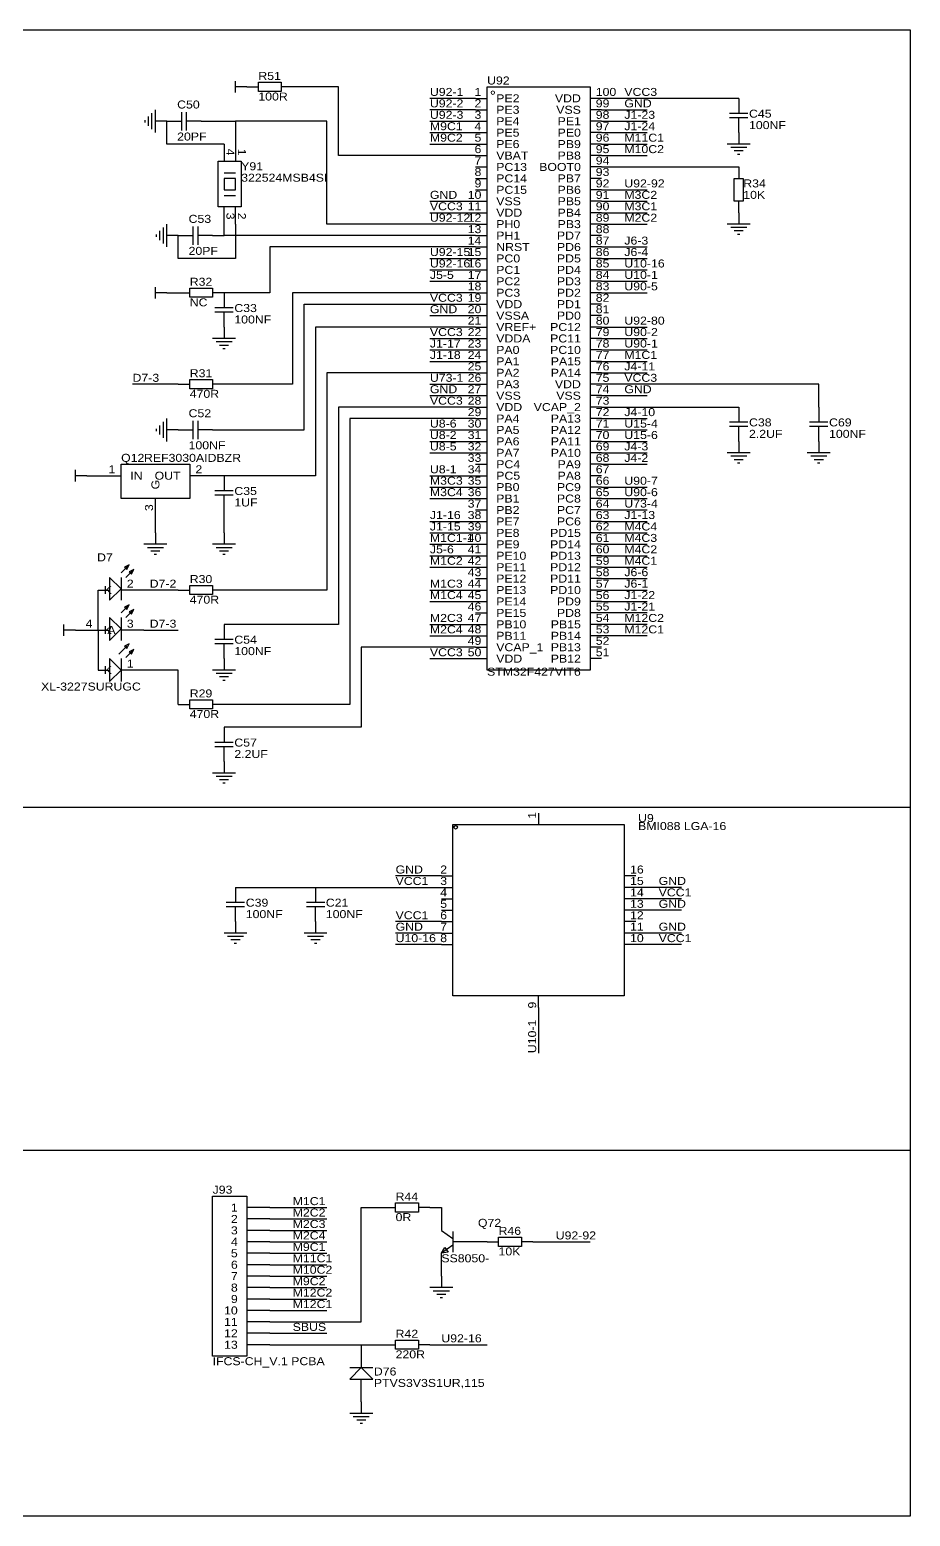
# Model space of a CAD drawing. Header units: millimetres. Extents: x 15 to 521, y 13 to 343.
# Drawn here: x 325.2 to 520.7, y 12.7 to 342.9 of the extents above; entities that cross this region are included whole.
import ezdxf
from ezdxf.enums import TextEntityAlignment as Align

# ---------------------------------------------------------------- set-up
doc = ezdxf.new("R2010")
doc.units = ezdxf.units.MM
doc.header["$MEASUREMENT"] = 0
doc.styles.get("Standard").update_dxf_attribs({"font": 'arial.ttf'})

msp = doc.modelspace()

# ---------------------------------------------------------------- linework, layer by layer
at = {"color": 1, "true_color": 0x000000}
msp.add_lwpolyline([(15.24, 342.9), (520.7, 342.9), (520.7, 12.7), (15.24, 12.7)], close=True, dxfattribs=at)
at = {"color": 1, "true_color": 0xa00000}
for points in [[(370.84, 328.93), (370.84, 331.47)], [(373.38, 330.2), (370.84, 330.2)], [(351.536, 321.564), (351.536, 323.596)], [(352.298, 320.802), (352.298, 324.358)], [(353.06, 320.04), (353.06, 325.12)], [(358.902, 320.548), (358.902, 324.612)], [(359.918, 324.612), (359.918, 320.548)], [(480.568, 324.358), (484.632, 324.358)], [(482.6, 325.12), (482.6, 324.358)], [(350.774, 322.326), (350.774, 322.834)], [(355.6, 322.58), (353.06, 322.58)], [(358.14, 322.58), (358.902, 322.58)], [(360.68, 322.58), (359.918, 322.58)], [(484.632, 323.342), (480.568, 323.342)], [(482.6, 322.58), (482.6, 323.342)], [(485.14, 317.5), (480.06, 317.5)], [(482.6, 320.04), (482.6, 317.5)], [(484.378, 316.738), (480.822, 316.738)], [(483.616, 315.976), (481.584, 315.976)], [(482.854, 315.214), (482.346, 315.214)], [(368.3, 311.15), (370.84, 311.15)], [(368.3, 306.07), (370.84, 306.07)], [(482.6, 302.26), (482.6, 299.72)], [(353.314, 296.926), (353.314, 297.434)], [(354.076, 296.164), (354.076, 298.196)], [(354.838, 295.402), (354.838, 298.958)], [(355.6, 294.64), (355.6, 299.72)], [(358.14, 297.18), (355.6, 297.18)], [(360.68, 297.18), (361.442, 297.18)], [(361.442, 295.148), (361.442, 299.212)], [(362.458, 299.212), (362.458, 295.148)], [(363.22, 297.18), (362.458, 297.18)], [(485.14, 299.72), (480.06, 299.72)], [(484.378, 298.958), (480.822, 298.958)], [(483.616, 298.196), (481.584, 298.196)], [(482.854, 297.434), (482.346, 297.434)], [(353.06, 283.21), (353.06, 285.75)], [(355.6, 284.48), (353.06, 284.48)], [(366.268, 281.178), (370.332, 281.178)], [(368.3, 281.94), (368.3, 281.178)], [(370.332, 280.162), (366.268, 280.162)], [(368.3, 279.4), (368.3, 280.162)], [(370.84, 274.32), (365.76, 274.32)], [(368.3, 276.86), (368.3, 274.32)], [(370.078, 273.558), (366.522, 273.558)], [(369.316, 272.796), (367.284, 272.796)], [(368.554, 272.034), (368.046, 272.034)], [(353.314, 253.746), (353.314, 254.254)], [(354.076, 252.984), (354.076, 255.016)], [(354.838, 252.222), (354.838, 255.778)], [(355.6, 251.46), (355.6, 256.54)], [(361.442, 251.968), (361.442, 256.032)], [(362.458, 256.032), (362.458, 251.968)], [(480.568, 255.778), (484.632, 255.778)], [(484.632, 254.762), (480.568, 254.762)], [(482.6, 256.54), (482.6, 255.778)], [(482.6, 254), (482.6, 254.762)], [(498.348, 255.778), (502.412, 255.778)], [(502.412, 254.762), (498.348, 254.762)], [(500.38, 256.54), (500.38, 255.778)], [(500.38, 254), (500.38, 254.762)], [(358.14, 254), (355.6, 254)], [(360.68, 254), (361.442, 254)], [(363.22, 254), (362.458, 254)], [(482.6, 251.46), (482.6, 248.92)], [(500.38, 251.46), (500.38, 248.92)], [(485.14, 248.92), (480.06, 248.92)], [(484.378, 248.158), (480.822, 248.158)], [(502.92, 248.92), (497.84, 248.92)], [(502.158, 248.158), (498.602, 248.158)], [(335.28, 242.57), (335.28, 245.11)], [(483.616, 247.396), (481.584, 247.396)], [(482.854, 246.634), (482.346, 246.634)], [(501.396, 247.396), (499.364, 247.396)], [(500.634, 246.634), (500.126, 246.634)], [(337.82, 243.84), (335.28, 243.84)], [(368.3, 241.3), (368.3, 240.538)], [(366.268, 240.538), (370.332, 240.538)], [(370.332, 239.522), (366.268, 239.522)], [(368.3, 238.76), (368.3, 239.522)], [(353.06, 231.14), (353.06, 228.6)], [(368.3, 231.14), (368.3, 228.6)], [(355.6, 228.6), (350.52, 228.6)], [(354.838, 227.838), (351.282, 227.838)], [(370.84, 228.6), (365.76, 228.6)], [(370.078, 227.838), (366.522, 227.838)], [(354.076, 227.076), (352.044, 227.076)], [(353.314, 226.314), (352.806, 226.314)], [(369.316, 227.076), (367.284, 227.076)], [(368.554, 226.314), (368.046, 226.314)], [(345.44, 222.25), (347.218, 224.028)], [(345.44, 221.234), (345.44, 216.154)], [(346.456, 221.234), (348.234, 223.012)], [(340.36, 209.55), (340.36, 218.44)], [(340.36, 218.44), (342.9, 218.44)], [(345.44, 213.36), (347.218, 215.138)], [(345.44, 212.344), (345.44, 207.264)], [(346.456, 212.344), (348.234, 214.122)], [(332.74, 208.28), (332.74, 210.82)], [(335.28, 209.55), (332.74, 209.55)], [(340.36, 209.55), (342.9, 209.55)], [(340.36, 209.55), (340.36, 200.66), (342.9, 200.66)], [(368.3, 208.28), (368.3, 207.518)], [(344.932, 204.216), (346.71, 205.994)], [(346.456, 203.454), (348.234, 205.232)], [(366.268, 207.518), (370.332, 207.518)], [(370.332, 206.502), (366.268, 206.502)], [(368.3, 205.74), (368.3, 206.502)], [(345.44, 203.2), (345.44, 198.12)], [(368.3, 203.2), (368.3, 200.66)], [(370.84, 200.66), (365.76, 200.66)], [(370.078, 199.898), (366.522, 199.898)], [(369.316, 199.136), (367.284, 199.136)], [(368.554, 198.374), (368.046, 198.374)], [(368.3, 185.42), (368.3, 184.658)], [(366.268, 184.658), (370.332, 184.658)], [(370.332, 183.642), (366.268, 183.642)], [(368.3, 182.88), (368.3, 183.642)], [(368.3, 180.34), (368.3, 177.8)], [(370.84, 177.8), (365.76, 177.8)], [(370.078, 177.038), (366.522, 177.038)], [(369.316, 176.276), (367.284, 176.276)], [(368.554, 175.514), (368.046, 175.514)], [(368.808, 149.098), (372.872, 149.098)], [(370.84, 149.86), (370.84, 149.098)], [(386.588, 149.098), (390.652, 149.098)], [(388.62, 149.86), (388.62, 149.098)], [(372.872, 148.082), (368.808, 148.082)], [(370.84, 147.32), (370.84, 148.082)], [(390.652, 148.082), (386.588, 148.082)], [(388.62, 147.32), (388.62, 148.082)], [(373.38, 142.24), (368.3, 142.24)], [(370.84, 144.78), (370.84, 142.24)], [(391.16, 142.24), (386.08, 142.24)], [(388.62, 144.78), (388.62, 142.24)], [(372.618, 141.478), (369.062, 141.478)], [(371.856, 140.716), (369.824, 140.716)], [(371.094, 139.954), (370.586, 139.954)], [(390.398, 141.478), (386.842, 141.478)], [(389.636, 140.716), (387.604, 140.716)], [(388.874, 139.954), (388.366, 139.954)], [(416.56, 76.2), (419.1, 74.422)], [(419.1, 75.946), (419.1, 71.374)], [(419.1, 72.898), (416.56, 71.12)], [(416.56, 66.04), (416.56, 63.5)], [(419.1, 63.5), (414.02, 63.5)], [(418.338, 62.738), (414.782, 62.738)], [(417.576, 61.976), (415.544, 61.976)], [(416.814, 61.214), (416.306, 61.214)], [(396.24, 45.72), (401.32, 45.72)], [(398.78, 38.1), (398.78, 35.56)], [(401.32, 35.56), (396.24, 35.56)], [(400.558, 34.798), (397.002, 34.798)], [(399.796, 34.036), (397.764, 34.036)], [(399.034, 33.274), (398.526, 33.274)]]:
    msp.add_lwpolyline(points, dxfattribs=at)
at = {"color": 1, "true_color": 0x880000}
for points in [[(373.38, 330.2), (375.92, 330.2)], [(383.54, 330.2), (381, 330.2)], [(424.18, 327.66), (426.72, 327.66)], [(452.12, 327.66), (449.58, 327.66)], [(482.6, 327.66), (482.6, 325.12)], [(424.18, 325.12), (426.72, 325.12)], [(452.12, 325.12), (449.58, 325.12)], [(355.6, 322.58), (358.14, 322.58)], [(363.22, 322.58), (360.68, 322.58)], [(424.18, 322.58), (426.72, 322.58)], [(452.12, 322.58), (449.58, 322.58)], [(482.6, 320.04), (482.6, 322.58)], [(368.3, 317.5), (368.3, 313.69)], [(370.84, 317.5), (370.84, 313.69)], [(424.18, 320.04), (426.72, 320.04)], [(424.18, 317.5), (426.72, 317.5)], [(452.12, 320.04), (449.58, 320.04)], [(452.12, 317.5), (449.58, 317.5)], [(424.18, 314.96), (426.72, 314.96)], [(452.12, 314.96), (449.58, 314.96)], [(424.18, 312.42), (426.72, 312.42)], [(452.12, 312.42), (449.58, 312.42)], [(482.6, 312.42), (482.6, 309.88)], [(424.18, 309.88), (426.72, 309.88)], [(424.18, 307.34), (426.72, 307.34)], [(452.12, 309.88), (449.58, 309.88)], [(452.12, 307.34), (449.58, 307.34)], [(424.18, 304.8), (426.72, 304.8)], [(452.12, 304.8), (449.58, 304.8)], [(482.6, 302.26), (482.6, 304.8)], [(368.3, 299.72), (368.3, 303.53)], [(370.84, 299.72), (370.84, 303.53)], [(424.18, 302.26), (426.72, 302.26)], [(452.12, 302.26), (449.58, 302.26)], [(358.14, 297.18), (360.68, 297.18)], [(365.76, 297.18), (363.22, 297.18)], [(424.18, 299.72), (426.72, 299.72)], [(424.18, 297.18), (426.72, 297.18)], [(452.12, 299.72), (449.58, 299.72)], [(452.12, 297.18), (449.58, 297.18)], [(424.18, 294.64), (426.72, 294.64)], [(452.12, 294.64), (449.58, 294.64)], [(424.18, 292.1), (426.72, 292.1)], [(452.12, 292.1), (449.58, 292.1)], [(424.18, 289.56), (426.72, 289.56)], [(452.12, 289.56), (449.58, 289.56)], [(358.14, 284.48), (360.68, 284.48)], [(368.3, 284.48), (365.76, 284.48)], [(368.3, 284.48), (368.3, 281.94)], [(424.18, 287.02), (426.72, 287.02)], [(424.18, 284.48), (426.72, 284.48)], [(452.12, 287.02), (449.58, 287.02)], [(452.12, 284.48), (449.58, 284.48)], [(424.18, 281.94), (426.72, 281.94)], [(452.12, 281.94), (449.58, 281.94)], [(368.3, 276.86), (368.3, 279.4)], [(424.18, 279.4), (426.72, 279.4)], [(452.12, 279.4), (449.58, 279.4)], [(424.18, 276.86), (426.72, 276.86)], [(424.18, 274.32), (426.72, 274.32)], [(452.12, 276.86), (449.58, 276.86)], [(452.12, 274.32), (449.58, 274.32)], [(424.18, 271.78), (426.72, 271.78)], [(452.12, 271.78), (449.58, 271.78)], [(424.18, 269.24), (426.72, 269.24)], [(452.12, 269.24), (449.58, 269.24)], [(358.14, 264.16), (360.68, 264.16)], [(368.3, 264.16), (365.76, 264.16)], [(424.18, 266.7), (426.72, 266.7)], [(424.18, 264.16), (426.72, 264.16)], [(452.12, 266.7), (449.58, 266.7)], [(452.12, 264.16), (449.58, 264.16)], [(424.18, 261.62), (426.72, 261.62)], [(452.12, 261.62), (449.58, 261.62)], [(424.18, 259.08), (426.72, 259.08)], [(452.12, 259.08), (449.58, 259.08)], [(482.6, 259.08), (482.6, 256.54)], [(500.38, 259.08), (500.38, 256.54)], [(424.18, 256.54), (426.72, 256.54)], [(452.12, 256.54), (449.58, 256.54)], [(358.14, 254), (360.68, 254)], [(365.76, 254), (363.22, 254)], [(424.18, 254), (426.72, 254)], [(424.18, 251.46), (426.72, 251.46)], [(452.12, 254), (449.58, 254)], [(452.12, 251.46), (449.58, 251.46)], [(482.6, 251.46), (482.6, 254)], [(500.38, 251.46), (500.38, 254)], [(424.18, 248.92), (426.72, 248.92)], [(452.12, 248.92), (449.58, 248.92)], [(424.18, 246.38), (426.72, 246.38)], [(452.12, 246.38), (449.58, 246.38)], [(337.82, 243.84), (345.44, 243.84)], [(368.3, 243.84), (360.68, 243.84)], [(368.3, 243.84), (368.3, 241.3)], [(424.18, 243.84), (426.72, 243.84)], [(424.18, 241.3), (426.72, 241.3)], [(452.12, 243.84), (449.58, 243.84)], [(452.12, 241.3), (449.58, 241.3)], [(353.06, 231.14), (353.06, 238.76)], [(368.3, 236.22), (368.3, 238.76)], [(424.18, 238.76), (426.72, 238.76)], [(452.12, 238.76), (449.58, 238.76)], [(424.18, 236.22), (426.72, 236.22)], [(452.12, 236.22), (449.58, 236.22)], [(424.18, 233.68), (426.72, 233.68)], [(424.18, 231.14), (426.72, 231.14)], [(452.12, 233.68), (449.58, 233.68)], [(452.12, 231.14), (449.58, 231.14)], [(424.18, 228.6), (426.72, 228.6)], [(452.12, 228.6), (449.58, 228.6)], [(424.18, 226.06), (426.72, 226.06)], [(452.12, 226.06), (449.58, 226.06)], [(424.18, 223.52), (426.72, 223.52)], [(452.12, 223.52), (449.58, 223.52)], [(350.52, 218.44), (345.44, 218.44)], [(358.14, 218.44), (360.68, 218.44)], [(368.3, 218.44), (365.76, 218.44)], [(424.18, 220.98), (426.72, 220.98)], [(424.18, 218.44), (426.72, 218.44)], [(452.12, 220.98), (449.58, 220.98)], [(452.12, 218.44), (449.58, 218.44)], [(424.18, 215.9), (426.72, 215.9)], [(452.12, 215.9), (449.58, 215.9)], [(424.18, 213.36), (426.72, 213.36)], [(452.12, 213.36), (449.58, 213.36)], [(335.28, 209.55), (340.36, 209.55)], [(350.52, 209.55), (345.44, 209.55)], [(368.3, 210.82), (368.3, 208.28)], [(424.18, 210.82), (426.72, 210.82)], [(424.18, 208.28), (426.72, 208.28)], [(452.12, 210.82), (449.58, 210.82)], [(452.12, 208.28), (449.58, 208.28)], [(368.3, 203.2), (368.3, 205.74)], [(424.18, 205.74), (426.72, 205.74)], [(452.12, 205.74), (449.58, 205.74)], [(424.18, 203.2), (426.72, 203.2)], [(452.12, 203.2), (449.58, 203.2)], [(350.52, 200.66), (345.44, 200.66)], [(358.14, 193.04), (360.68, 193.04)], [(368.3, 193.04), (365.76, 193.04)], [(368.3, 187.96), (368.3, 185.42)], [(368.3, 180.34), (368.3, 182.88)], [(438.15, 168.91), (438.15, 166.37)], [(370.84, 152.4), (370.84, 149.86)], [(388.62, 152.4), (388.62, 149.86)], [(416.56, 154.94), (419.1, 154.94)], [(416.56, 152.4), (419.1, 152.4)], [(459.74, 154.94), (457.2, 154.94)], [(459.74, 152.4), (457.2, 152.4)], [(416.56, 149.86), (419.1, 149.86)], [(459.74, 149.86), (457.2, 149.86)], [(370.84, 144.78), (370.84, 147.32)], [(388.62, 144.78), (388.62, 147.32)], [(416.56, 147.32), (419.1, 147.32)], [(459.74, 147.32), (457.2, 147.32)], [(416.56, 144.78), (419.1, 144.78)], [(416.56, 142.24), (419.1, 142.24)], [(459.74, 144.78), (457.2, 144.78)], [(459.74, 142.24), (457.2, 142.24)], [(416.56, 139.7), (419.1, 139.7)], [(459.74, 139.7), (457.2, 139.7)], [(438.15, 125.73), (438.15, 128.27)], [(378.46, 81.28), (373.38, 81.28)], [(403.86, 81.28), (406.4, 81.28)], [(414.02, 81.28), (411.48, 81.28)], [(416.56, 81.28), (416.56, 76.2)], [(378.46, 78.74), (373.38, 78.74)], [(378.46, 76.2), (373.38, 76.2)], [(378.46, 73.66), (373.38, 73.66)], [(424.18, 73.66), (419.1, 73.66)], [(426.72, 73.66), (429.26, 73.66)], [(436.88, 73.66), (434.34, 73.66)], [(378.46, 71.12), (373.38, 71.12)], [(416.56, 66.04), (416.56, 71.12)], [(378.46, 68.58), (373.38, 68.58)], [(378.46, 66.04), (373.38, 66.04)], [(378.46, 63.5), (373.38, 63.5)], [(378.46, 60.96), (373.38, 60.96)], [(378.46, 58.42), (373.38, 58.42)], [(378.46, 55.88), (373.38, 55.88)], [(378.46, 53.34), (373.38, 53.34)], [(378.46, 50.8), (373.38, 50.8)], [(398.78, 50.8), (398.78, 45.72)], [(403.86, 50.8), (406.4, 50.8)], [(414.02, 50.8), (411.48, 50.8)], [(398.78, 38.1), (398.78, 43.18)]]:
    msp.add_lwpolyline(points, dxfattribs=at)
at = {"color": 1, "true_color": 0xa00000}
for points in [[(381, 329.184), (375.92, 329.184), (375.92, 331.216), (381, 331.216)], [(426.72, 330.2), (449.58, 330.2), (449.58, 200.66), (426.72, 200.66)], [(372.11, 313.69), (372.11, 303.53), (367.03, 303.53), (367.03, 313.69)], [(368.3, 309.88), (368.3, 307.34), (370.84, 307.34), (370.84, 309.88)], [(483.616, 309.88), (483.616, 304.8), (481.584, 304.8), (481.584, 309.88)], [(365.76, 283.464), (360.68, 283.464), (360.68, 285.496), (365.76, 285.496)], [(360.68, 265.176), (365.76, 265.176), (365.76, 263.144), (360.68, 263.144)], [(345.44, 246.38), (360.68, 246.38), (360.68, 238.76), (345.44, 238.76)], [(342.9, 216.154), (345.44, 218.694), (342.9, 221.234)], [(347.218, 224.028), (346.202, 223.52), (346.71, 223.012)], [(348.234, 223.012), (347.218, 222.504), (347.726, 221.996)], [(360.68, 219.456), (365.76, 219.456), (365.76, 217.424), (360.68, 217.424)], [(347.218, 215.138), (346.202, 214.63), (346.71, 214.122)], [(342.9, 207.264), (345.44, 209.804), (342.9, 212.344)], [(348.234, 214.122), (347.218, 213.614), (347.726, 213.106)], [(347.218, 206.502), (346.202, 205.994), (346.71, 205.486)], [(348.234, 205.232), (347.218, 204.724), (347.726, 204.216)], [(342.9, 198.12), (345.44, 200.66), (342.9, 203.2)], [(360.68, 194.056), (365.76, 194.056), (365.76, 192.024), (360.68, 192.024)], [(419.1, 166.37), (457.2, 166.37), (457.2, 128.27), (419.1, 128.27)], [(373.38, 48.26), (365.76, 48.26), (365.76, 83.82), (373.38, 83.82)], [(406.4, 82.296), (411.48, 82.296), (411.48, 80.264), (406.4, 80.264)], [(429.26, 74.676), (434.34, 74.676), (434.34, 72.644), (429.26, 72.644)], [(416.56, 71.12), (417.322, 72.39), (418.084, 71.374)], [(406.4, 51.816), (411.48, 51.816), (411.48, 49.784), (406.4, 49.784)], [(401.32, 43.18), (398.78, 45.72), (396.24, 43.18)]]:
    msp.add_lwpolyline(points, close=True, dxfattribs=at)
at = {"color": 1, "true_color": 0x008800}
for points in [[(424.18, 314.96), (393.7, 314.96), (393.7, 330.2), (383.54, 330.2)], [(424.18, 327.66), (414.02, 327.66)], [(457.2, 327.66), (452.12, 327.66)], [(482.6, 327.66), (457.2, 327.66)], [(424.18, 325.12), (414.02, 325.12)], [(452.12, 325.12), (457.2, 325.12)], [(457.2, 325.12), (462.28, 325.12)], [(368.3, 317.5), (355.6, 317.5), (355.6, 322.58)], [(363.22, 322.58), (370.84, 322.58)], [(370.84, 322.58), (370.84, 317.5)], [(414.02, 299.72), (391.16, 299.72), (391.16, 322.58), (370.84, 322.58)], [(414.02, 322.58), (424.18, 322.58)], [(452.12, 322.58), (457.2, 322.58)], [(457.2, 322.58), (462.28, 322.58)], [(414.02, 320.04), (424.18, 320.04)], [(414.02, 317.5), (424.18, 317.5)], [(452.12, 320.04), (457.2, 320.04)], [(452.12, 317.5), (457.2, 317.5)], [(457.2, 320.04), (462.28, 320.04)], [(457.2, 317.5), (462.28, 317.5)], [(452.12, 314.96), (457.2, 314.96)], [(457.2, 314.96), (462.28, 314.96)], [(452.12, 312.42), (482.6, 312.42)], [(452.12, 307.34), (457.2, 307.34)], [(457.2, 307.34), (462.28, 307.34)], [(414.02, 304.8), (424.18, 304.8)], [(452.12, 304.8), (457.2, 304.8)], [(457.2, 304.8), (462.28, 304.8)], [(414.02, 302.26), (424.18, 302.26)], [(452.12, 302.26), (457.2, 302.26)], [(457.2, 302.26), (462.28, 302.26)], [(370.84, 299.72), (370.84, 292.1), (358.14, 292.1), (358.14, 297.18)], [(365.76, 297.18), (368.3, 297.18)], [(368.3, 297.18), (368.3, 299.72)], [(424.18, 297.18), (368.3, 297.18)], [(424.18, 299.72), (414.02, 299.72)], [(452.12, 299.72), (457.2, 299.72)], [(457.2, 299.72), (462.28, 299.72)], [(424.18, 294.64), (378.46, 294.64), (378.46, 284.48), (368.3, 284.48)], [(452.12, 294.64), (457.2, 294.64)], [(457.2, 294.64), (462.28, 294.64)], [(414.02, 292.1), (424.18, 292.1)], [(452.12, 292.1), (457.2, 292.1)], [(457.2, 292.1), (462.28, 292.1)], [(414.02, 289.56), (424.18, 289.56)], [(452.12, 289.56), (457.2, 289.56)], [(457.2, 289.56), (462.28, 289.56)], [(355.6, 284.48), (358.14, 284.48)], [(424.18, 284.48), (383.54, 284.48), (383.54, 264.16), (368.3, 264.16)], [(414.02, 287.02), (424.18, 287.02)], [(452.12, 287.02), (457.2, 287.02)], [(452.12, 284.48), (457.2, 284.48)], [(457.2, 287.02), (462.28, 287.02)], [(457.2, 284.48), (462.28, 284.48)], [(365.76, 254), (386.08, 254), (386.08, 281.94), (414.02, 281.94)], [(414.02, 281.94), (424.18, 281.94)], [(414.02, 279.4), (424.18, 279.4)], [(424.18, 276.86), (388.62, 276.86), (388.62, 243.84), (368.3, 243.84)], [(414.02, 274.32), (424.18, 274.32)], [(452.12, 276.86), (457.2, 276.86)], [(452.12, 274.32), (457.2, 274.32)], [(457.2, 276.86), (462.28, 276.86)], [(457.2, 274.32), (462.28, 274.32)], [(414.02, 271.78), (424.18, 271.78)], [(452.12, 271.78), (457.2, 271.78)], [(457.2, 271.78), (462.28, 271.78)], [(414.02, 269.24), (424.18, 269.24)], [(452.12, 269.24), (457.2, 269.24)], [(457.2, 269.24), (462.28, 269.24)], [(358.14, 264.16), (347.98, 264.16)], [(424.18, 266.7), (391.16, 266.7), (391.16, 218.44), (368.3, 218.44)], [(414.02, 264.16), (424.18, 264.16)], [(452.12, 266.7), (457.2, 266.7)], [(457.2, 264.16), (452.12, 264.16)], [(457.2, 266.7), (462.28, 266.7)], [(500.38, 259.08), (500.38, 264.16), (457.2, 264.16)], [(414.02, 261.62), (424.18, 261.62)], [(452.12, 261.62), (457.2, 261.62)], [(457.2, 261.62), (462.28, 261.62)], [(414.02, 259.08), (393.7, 259.08), (393.7, 210.82), (368.3, 210.82)], [(424.18, 259.08), (414.02, 259.08)], [(452.12, 259.08), (482.6, 259.08)], [(424.18, 256.54), (396.24, 256.54), (396.24, 193.04), (368.3, 193.04)], [(452.12, 256.54), (457.2, 256.54)], [(457.2, 256.54), (462.28, 256.54)], [(414.02, 254), (424.18, 254)], [(414.02, 251.46), (424.18, 251.46)], [(452.12, 254), (457.2, 254)], [(452.12, 251.46), (457.2, 251.46)], [(457.2, 254), (462.28, 254)], [(457.2, 251.46), (462.28, 251.46)], [(414.02, 248.92), (424.18, 248.92)], [(452.12, 248.92), (457.2, 248.92)], [(457.2, 248.92), (462.28, 248.92)], [(452.12, 246.38), (457.2, 246.38)], [(457.2, 246.38), (462.28, 246.38)], [(414.02, 243.84), (424.18, 243.84)], [(414.02, 241.3), (424.18, 241.3)], [(452.12, 241.3), (457.2, 241.3)], [(457.2, 241.3), (462.28, 241.3)], [(414.02, 238.76), (424.18, 238.76)], [(452.12, 238.76), (457.2, 238.76)], [(457.2, 238.76), (462.28, 238.76)], [(368.3, 231.14), (368.3, 236.22)], [(452.12, 236.22), (457.2, 236.22)], [(457.2, 236.22), (462.28, 236.22)], [(414.02, 233.68), (424.18, 233.68)], [(414.02, 231.14), (424.18, 231.14)], [(452.12, 233.68), (457.2, 233.68)], [(452.12, 231.14), (457.2, 231.14)], [(457.2, 233.68), (462.28, 233.68)], [(457.2, 231.14), (462.28, 231.14)], [(414.02, 228.6), (424.18, 228.6)], [(452.12, 228.6), (457.2, 228.6)], [(457.2, 228.6), (462.28, 228.6)], [(414.02, 226.06), (424.18, 226.06)], [(452.12, 226.06), (457.2, 226.06)], [(457.2, 226.06), (462.28, 226.06)], [(414.02, 223.52), (424.18, 223.52)], [(452.12, 223.52), (457.2, 223.52)], [(457.2, 223.52), (462.28, 223.52)], [(351.79, 218.44), (350.52, 218.44)], [(358.14, 218.44), (351.79, 218.44)], [(414.02, 218.44), (424.18, 218.44)], [(452.12, 220.98), (457.2, 220.98)], [(452.12, 218.44), (457.2, 218.44)], [(457.2, 220.98), (462.28, 220.98)], [(457.2, 218.44), (462.28, 218.44)], [(414.02, 215.9), (424.18, 215.9)], [(452.12, 215.9), (457.2, 215.9)], [(457.2, 215.9), (462.28, 215.9)], [(457.2, 213.36), (452.12, 213.36)], [(462.28, 213.36), (457.2, 213.36)], [(350.52, 209.55), (351.79, 209.55)], [(351.79, 209.55), (358.14, 209.55)], [(414.02, 210.82), (424.18, 210.82)], [(414.02, 208.28), (424.18, 208.28)], [(457.2, 210.82), (452.12, 210.82)], [(457.2, 208.28), (452.12, 208.28)], [(462.28, 210.82), (457.2, 210.82)], [(462.28, 208.28), (457.2, 208.28)], [(424.18, 205.74), (398.78, 205.74), (398.78, 187.96), (368.3, 187.96)], [(414.02, 203.2), (424.18, 203.2)], [(358.14, 193.04), (358.14, 200.66), (350.52, 200.66)], [(370.84, 152.4), (388.62, 152.4)], [(388.62, 152.4), (406.4, 152.4)], [(416.56, 154.94), (406.4, 154.94)], [(406.4, 152.4), (416.56, 152.4)], [(464.82, 152.4), (459.74, 152.4)], [(469.9, 152.4), (464.82, 152.4)], [(464.82, 149.86), (459.74, 149.86)], [(469.9, 149.86), (464.82, 149.86)], [(464.82, 147.32), (459.74, 147.32)], [(469.9, 147.32), (464.82, 147.32)], [(416.56, 144.78), (406.4, 144.78)], [(416.56, 142.24), (406.4, 142.24)], [(464.82, 142.24), (459.74, 142.24)], [(469.9, 142.24), (464.82, 142.24)], [(416.56, 139.7), (406.4, 139.7)], [(464.82, 139.7), (459.74, 139.7)], [(469.9, 139.7), (464.82, 139.7)], [(438.15, 125.73), (438.15, 115.57)], [(378.46, 81.28), (383.54, 81.28)], [(378.46, 55.88), (398.78, 55.88), (398.78, 81.28), (403.86, 81.28)], [(383.54, 81.28), (391.16, 81.28)], [(414.02, 81.28), (416.56, 81.28)], [(378.46, 78.74), (383.54, 78.74)], [(378.46, 76.2), (383.54, 76.2)], [(383.54, 78.74), (391.16, 78.74)], [(383.54, 76.2), (391.16, 76.2)], [(378.46, 73.66), (383.54, 73.66)], [(383.54, 73.66), (391.16, 73.66)], [(426.72, 73.66), (424.18, 73.66)], [(436.88, 73.66), (441.96, 73.66)], [(441.96, 73.66), (449.58, 73.66)], [(378.46, 71.12), (383.54, 71.12)], [(383.54, 71.12), (391.16, 71.12)], [(378.46, 68.58), (383.54, 68.58)], [(378.46, 66.04), (383.54, 66.04)], [(383.54, 68.58), (391.16, 68.58)], [(383.54, 66.04), (391.16, 66.04)], [(378.46, 63.5), (383.54, 63.5)], [(383.54, 63.5), (391.16, 63.5)], [(378.46, 60.96), (383.54, 60.96)], [(383.54, 60.96), (391.16, 60.96)], [(378.46, 58.42), (383.54, 58.42)], [(383.54, 58.42), (391.16, 58.42)], [(378.46, 53.34), (383.54, 53.34)], [(383.54, 53.34), (391.16, 53.34)], [(378.46, 50.8), (398.78, 50.8)], [(398.78, 50.8), (403.86, 50.8)], [(414.02, 50.8), (416.56, 50.8)], [(416.56, 50.8), (426.72, 50.8)]]:
    msp.add_lwpolyline(points, dxfattribs=at)
at = {"color": 1, "true_color": 0x000000}
for points in [[(322.58, 170.18), (520.7, 170.18)], [(520.7, 93.98), (322.58, 93.98)]]:
    msp.add_lwpolyline(points, dxfattribs=at)
at = {"color": 1, "lineweight": 0, "true_color": 0xa00000}
msp.add_circle((427.99, 328.93), 0.381, dxfattribs=at)
at = {"true_color": 0x000000}
msp.add_ellipse((419.735, 165.735), major_axis=(0, 0.381), ratio=1, dxfattribs=at)

# ---------------------------------------------------------------- texts
at = {"color": 1, "true_color": 0x000080, "width": 1.1}
for s, p in [('R51', (375.92, 331.216)), ('U92', (426.72, 330.2)), ('C50', (357.886, 324.866)), ('100R', (375.92, 326.644)), ('C45', (484.886, 322.834)), ('100NF', (484.886, 320.294)), ('20PF', (357.886, 317.754)), ('Y91', (372.11, 311.15)), ('322524MSB4SI', (372.11, 308.61)), ('10K', (483.616, 304.8)), ('R34', (483.616, 307.34)), ('C53', (360.426, 299.466)), ('20PF', (360.426, 292.354)), ('R32', (360.68, 285.496)), ('NC', (360.68, 280.924)), ('C33', (370.586, 279.654)), ('100NF', (370.586, 277.114)), ('R31', (360.68, 265.176)), ('470R', (360.68, 260.604)), ('C52', (360.426, 256.286)), ('C38', (484.886, 254.254)), ('C69', (502.666, 254.254)), ('100NF', (360.426, 249.174)), ('2.2UF', (484.886, 251.714)), ('100NF', (502.666, 251.714)), ('Q12', (345.44, 246.38)), ('REF3030AIDBZR', (350.52, 246.38)), ('C35', (370.586, 239.014)), ('1UF', (370.586, 236.474)), ('D7', (340.106, 224.282)), ('R30', (360.68, 219.456)), ('470R', (360.68, 214.884)), ('C54', (370.586, 205.994)), ('100NF', (370.586, 203.454)), ('STM32F427VIT6', (426.72, 198.882)), ('XL-3227SURUGC', (327.66, 195.58)), ('R29', (360.68, 194.056)), ('470R', (360.68, 189.484)), ('C57', (370.586, 183.134)), ('2.2UF', (370.586, 180.594)), ('U9', (460.248, 166.37)), ('BMI088 LGA-16', (460.248, 164.592)), ('C39', (373.126, 147.574)), ('C21', (390.906, 147.574)), ('100NF', (373.126, 145.034)), ('100NF', (390.906, 145.034)), ('J93', (365.76, 83.82)), ('R44', (406.4, 82.296)), ('0R', (406.4, 77.724)), ('Q72', (424.688, 76.454)), ('R46', (429.26, 74.676)), ('SS8050-', (416.56, 68.58)), ('10K', (429.26, 70.104)), ('R42', (406.4, 51.816)), ('220R', (406.4, 47.244)), ('IFCS-CH_V.1 PCBA', (365.76, 45.72)), ('D76', (401.574, 43.434)), ('PTVS3V3S1UR,115', (401.574, 40.894))]:
    msp.add_text(s, height=1.778, dxfattribs=at).set_placement(p, align=Align.BOTTOM_LEFT)
at = {"color": 1, "true_color": 0x0000ff, "width": 1.1}
for s, p in [('U92-1', (414.02, 327.66)), ('U92-2', (414.02, 325.12)), ('VCC3', (457.2, 327.66)), ('GND', (457.2, 325.12)), ('U92-3', (414.02, 322.58)), ('J1-23', (457.2, 322.58)), ('M9C1', (414.02, 320.04)), ('J1-24', (457.2, 320.04)), ('M9C2', (414.02, 317.5)), ('M11C1', (457.2, 317.5)), ('M10C2', (457.2, 314.96)), ('GND', (414.02, 304.8)), ('U92-92', (457.2, 307.34)), ('M3C2', (457.2, 304.8)), ('VCC3', (414.02, 302.26)), ('M3C1', (457.2, 302.26)), ('U92-12', (414.02, 299.72)), ('M2C2', (457.2, 299.72)), ('U92-15', (414.02, 292.1)), ('J6-3', (457.2, 294.64)), ('J6-4', (457.2, 292.1)), ('U92-16', (414.02, 289.56)), ('U10-16', (457.2, 289.56)), ('J5-5', (414.02, 287.02)), ('U10-1', (457.2, 287.02)), ('VCC3', (414.02, 281.94)), ('U90-5', (457.2, 284.48)), ('GND', (414.02, 279.4)), ('U92-80', (457.2, 276.86)), ('VCC3', (414.02, 274.32)), ('J1-17', (414.02, 271.78)), ('U90-2', (457.2, 274.32)), ('U90-1', (457.2, 271.78)), ('J1-18', (414.02, 269.24)), ('M1C1', (457.2, 269.24)), ('J4-11', (457.2, 266.7)), ('D7-3', (347.98, 264.16)), ('U73-1', (414.02, 264.16)), ('VCC3', (457.2, 264.16)), ('VCC3', (414.02, 259.08)), ('GND', (414.02, 261.62)), ('GND', (457.2, 261.62)), ('J4-10', (457.2, 256.54)), ('U8-6', (414.02, 254)), ('U15-4', (457.2, 254)), ('U8-2', (414.02, 251.46)), ('U8-5', (414.02, 248.92)), ('J4-3', (457.2, 248.92)), ('U15-6', (457.2, 251.46)), ('J4-2', (457.2, 246.38)), ('U8-1', (414.02, 243.84)), ('M3C3', (414.02, 241.3)), ('M3C4', (414.02, 238.76)), ('U90-7', (457.2, 241.3)), ('U90-6', (457.2, 238.76)), ('U73-4', (457.2, 236.22)), ('J1-16', (414.02, 233.68)), ('J1-13', (457.2, 233.68)), ('J1-15', (414.02, 231.14)), ('M4C4', (457.2, 231.14)), ('J5-6', (414.02, 226.06)), ('M1C1-1', (414.02, 228.6)), ('M4C3', (457.2, 228.6)), ('M4C2', (457.2, 226.06)), ('M1C2', (414.02, 223.52)), ('M4C1', (457.2, 223.52)), ('J6-6', (457.2, 220.98)), ('D7-2', (351.79, 218.44)), ('M1C3', (414.02, 218.44)), ('M1C4', (414.02, 215.9)), ('J6-1', (457.2, 218.44)), ('J1-22', (457.2, 215.9)), ('J1-21', (457.2, 213.36)), ('D7-3', (351.79, 209.55)), ('M2C3', (414.02, 210.82)), ('M12C2', (457.2, 210.82)), ('M2C4', (414.02, 208.28)), ('M12C1', (457.2, 208.28)), ('VCC3', (414.02, 203.2)), ('GND', (406.4, 154.94)), ('VCC1', (406.4, 152.4)), ('VCC1', (464.82, 149.86)), ('GND', (464.82, 152.4)), ('GND', (464.82, 147.32)), ('VCC1', (406.4, 144.78)), ('GND', (406.4, 142.24)), ('U10-16', (406.4, 139.7)), ('VCC1', (464.82, 139.7)), ('GND', (464.82, 142.24)), ('M1C1', (383.54, 81.28)), ('M2C2', (383.54, 78.74)), ('M2C3', (383.54, 76.2)), ('M2C4', (383.54, 73.66)), ('U92-92', (441.96, 73.66)), ('M9C1', (383.54, 71.12)), ('M11C1', (383.54, 68.58)), ('M10C2', (383.54, 66.04)), ('M9C2', (383.54, 63.5)), ('M12C2', (383.54, 60.96)), ('M12C1', (383.54, 58.42)), ('SBUS', (383.54, 53.34)), ('U92-16', (416.56, 50.8))]:
    msp.add_text(s, height=1.778, dxfattribs=at).set_placement(p, align=Align.BOTTOM_LEFT)
at = {"color": 1, "true_color": 0x000000, "width": 1.1}
for s, p in [('2', (425.45, 325.12)), ('1', (425.45, 327.66)), ('3', (425.45, 322.58)), ('4', (425.45, 320.04)), ('5', (425.45, 317.5)), ('6', (425.45, 314.96)), ('7', (425.45, 312.42)), ('8', (425.45, 309.88)), ('10', (425.45, 304.8)), ('9', (425.45, 307.34)), ('11', (425.45, 302.26)), ('12', (425.45, 299.72)), ('13', (425.45, 297.18)), ('14', (425.45, 294.64)), ('15', (425.45, 292.1)), ('16', (425.45, 289.56)), ('17', (425.45, 287.02)), ('18', (425.45, 284.48)), ('19', (425.45, 281.94)), ('20', (425.45, 279.4)), ('21', (425.45, 276.86)), ('22', (425.45, 274.32)), ('23', (425.45, 271.78)), ('24', (425.45, 269.24)), ('25', (425.45, 266.7)), ('26', (425.45, 264.16)), ('27', (425.45, 261.62)), ('28', (425.45, 259.08)), ('29', (425.45, 256.54)), ('30', (425.45, 254)), ('31', (425.45, 251.46)), ('32', (425.45, 248.92)), ('33', (425.45, 246.38)), ('1', (344.17, 243.84)), ('34', (425.45, 243.84)), ('35', (425.45, 241.3)), ('36', (425.45, 238.76)), ('37', (425.45, 236.22)), ('38', (425.45, 233.68)), ('39', (425.45, 231.14)), ('40', (425.45, 228.6)), ('41', (425.45, 226.06)), ('42', (425.45, 223.52)), ('43', (425.45, 220.98)), ('44', (425.45, 218.44)), ('45', (425.45, 215.9)), ('46', (425.45, 213.36)), ('4', (339.09, 209.55)), ('47', (425.45, 210.82)), ('48', (425.45, 208.28)), ('49', (425.45, 205.74)), ('50', (425.45, 203.2)), ('2', (417.83, 154.94)), ('4', (417.83, 149.86)), ('3', (417.83, 152.4)), ('5', (417.83, 147.32)), ('6', (417.83, 144.78)), ('8', (417.83, 139.7)), ('7', (417.83, 142.24))]:
    msp.add_text(s, height=1.778, dxfattribs=at).set_placement(p, align=Align.BOTTOM_RIGHT)
for s, p in [('PE2', (428.752, 327.66)), ('PE3', (428.752, 325.12)), ('PE4', (428.752, 322.58)), ('PE5', (428.752, 320.04)), ('PE6', (428.752, 317.5)), ('VBAT', (428.752, 314.96)), ('PC13', (428.752, 312.42)), ('PC14', (428.752, 309.88)), ('PC15', (428.752, 307.34)), ('VSS', (428.752, 304.8)), ('VDD', (428.752, 302.26)), ('PH0', (428.752, 299.72)), ('PH1', (428.752, 297.18)), ('NRST', (428.752, 294.64)), ('PC0', (428.752, 292.1)), ('PC1', (428.752, 289.56)), ('PC2', (428.752, 287.02)), ('PC3', (428.752, 284.48)), ('VDD', (428.752, 281.94)), ('VSSA', (428.752, 279.4)), ('VREF+', (428.752, 276.86)), ('VDDA', (428.752, 274.32)), ('PA0', (428.752, 271.78)), ('PA1', (428.752, 269.24)), ('PA2', (428.752, 266.7)), ('PA3', (428.752, 264.16)), ('VSS', (428.752, 261.62)), ('VDD', (428.752, 259.08)), ('PA4', (428.752, 256.54)), ('PA5', (428.752, 254)), ('PA6', (428.752, 251.46)), ('PA7', (428.752, 248.92)), ('IN', (347.472, 243.84)), ('PC4', (428.752, 246.38)), ('PC5', (428.752, 243.84)), ('PB0', (428.752, 241.3)), ('PB1', (428.752, 238.76)), ('PB2', (428.752, 236.22)), ('PE7', (428.752, 233.68)), ('PE8', (428.752, 231.14)), ('PE9', (428.752, 228.6)), ('PE10', (428.752, 226.06)), ('PE11', (428.752, 223.52)), ('PE12', (428.752, 220.98)), ('PE13', (428.752, 218.44)), ('PE14', (428.752, 215.9)), ('PE15', (428.752, 213.36)), ('PB10', (428.752, 210.82)), ('A', (342.392, 209.55)), ('PB11', (428.752, 208.28)), ('VCAP_1', (428.752, 205.74)), ('VDD', (428.752, 203.2))]:
    msp.add_text(s, height=1.778, dxfattribs=at).set_placement(p, align=Align.MIDDLE_LEFT)
for s, p in [('VDD', (447.548, 327.66)), ('VSS', (447.548, 325.12)), ('PE1', (447.548, 322.58)), ('PE0', (447.548, 320.04)), ('PB9', (447.548, 317.5)), ('PB8', (447.548, 314.96)), ('BOOT0', (447.548, 312.42)), ('PB7', (447.548, 309.88)), ('PB6', (447.548, 307.34)), ('PB5', (447.548, 304.8)), ('PB4', (447.548, 302.26)), ('PB3', (447.548, 299.72)), ('PD7', (447.548, 297.18)), ('PD6', (447.548, 294.64)), ('PD5', (447.548, 292.1)), ('PD4', (447.548, 289.56)), ('PD3', (447.548, 287.02)), ('PD2', (447.548, 284.48)), ('PD1', (447.548, 281.94)), ('PC12', (447.548, 276.86)), ('PD0', (447.548, 279.4)), ('PC11', (447.548, 274.32)), ('PC10', (447.548, 271.78)), ('PA15', (447.548, 269.24)), ('PA14', (447.548, 266.7)), ('VDD', (447.548, 264.16)), ('VSS', (447.548, 261.62)), ('VCAP_2', (447.548, 259.08)), ('PA13', (447.548, 256.54)), ('PA12', (447.548, 254)), ('PA11', (447.548, 251.46)), ('PA10', (447.548, 248.92)), ('OUT', (358.648, 243.84)), ('PA9', (447.548, 246.38)), ('PA8', (447.548, 243.84)), ('PC9', (447.548, 241.3)), ('PC8', (447.548, 238.76)), ('PC7', (447.548, 236.22)), ('PC6', (447.548, 233.68)), ('PD15', (447.548, 231.14)), ('PD14', (447.548, 228.6)), ('PD13', (447.548, 226.06)), ('PD12', (447.548, 223.52)), ('PD11', (447.548, 220.98)), ('K', (343.408, 218.44)), ('PD10', (447.548, 218.44)), ('PD9', (447.548, 215.9)), ('PB15', (447.548, 210.82)), ('PD8', (447.548, 213.36)), ('K', (343.408, 209.55)), ('PB14', (447.548, 208.28)), ('PB13', (447.548, 205.74)), ('K', (343.408, 200.66)), ('PB12', (447.548, 203.2)), ('2', (371.348, 78.74)), ('1', (371.348, 81.28)), ('3', (371.348, 76.2)), ('4', (371.348, 73.66)), ('5', (371.348, 71.12)), ('6', (371.348, 68.58)), ('7', (371.348, 66.04)), ('8', (371.348, 63.5)), ('9', (371.348, 60.96)), ('10', (371.348, 58.42)), ('11', (371.348, 55.88)), ('12', (371.348, 53.34)), ('13', (371.348, 50.8))]:
    msp.add_text(s, height=1.778, dxfattribs=at).set_placement(p, align=Align.MIDDLE_RIGHT)
for s, p in [('99', (450.85, 325.12)), ('100', (450.85, 327.66)), ('98', (450.85, 322.58)), ('97', (450.85, 320.04)), ('96', (450.85, 317.5)), ('95', (450.85, 314.96)), ('94', (450.85, 312.42)), ('93', (450.85, 309.88)), ('92', (450.85, 307.34)), ('91', (450.85, 304.8)), ('90', (450.85, 302.26)), ('89', (450.85, 299.72)), ('88', (450.85, 297.18)), ('87', (450.85, 294.64)), ('86', (450.85, 292.1)), ('85', (450.85, 289.56)), ('84', (450.85, 287.02)), ('83', (450.85, 284.48)), ('82', (450.85, 281.94)), ('81', (450.85, 279.4)), ('80', (450.85, 276.86)), ('79', (450.85, 274.32)), ('78', (450.85, 271.78)), ('77', (450.85, 269.24)), ('76', (450.85, 266.7)), ('75', (450.85, 264.16)), ('74', (450.85, 261.62)), ('73', (450.85, 259.08)), ('72', (450.85, 256.54)), ('71', (450.85, 254)), ('69', (450.85, 248.92)), ('70', (450.85, 251.46)), ('68', (450.85, 246.38)), ('2', (361.95, 243.84)), ('67', (450.85, 243.84)), ('66', (450.85, 241.3)), ('65', (450.85, 238.76)), ('64', (450.85, 236.22)), ('63', (450.85, 233.68)), ('62', (450.85, 231.14)), ('61', (450.85, 228.6)), ('60', (450.85, 226.06)), ('59', (450.85, 223.52)), ('58', (450.85, 220.98)), ('2', (346.71, 218.44)), ('57', (450.85, 218.44)), ('56', (450.85, 215.9)), ('55', (450.85, 213.36)), ('3', (346.71, 209.55)), ('54', (450.85, 210.82)), ('53', (450.85, 208.28)), ('52', (450.85, 205.74)), ('51', (450.85, 203.2)), ('1', (346.71, 200.66)), ('16', (458.47, 154.94)), ('15', (458.47, 152.4)), ('14', (458.47, 149.86)), ('13', (458.47, 147.32)), ('12', (458.47, 144.78)), ('11', (458.47, 142.24)), ('10', (458.47, 139.7))]:
    msp.add_text(s, height=1.778, dxfattribs=at).set_placement(p, align=Align.BOTTOM_LEFT)
for s, rotation, p in [('4', 270, (368.3, 314.96)), ('1', 270, (370.84, 314.96)), ('3', 90, (353.06, 237.49)), ('9', 90, (438.15, 127))]:
    msp.add_text(s, height=1.778, rotation=rotation, dxfattribs=at).set_placement(p, align=Align.BOTTOM_RIGHT)
for s, rotation, p in [('3', 270, (368.3, 302.26)), ('2', 270, (370.84, 302.26)), ('1', 90, (438.15, 167.64))]:
    msp.add_text(s, height=1.778, rotation=rotation, dxfattribs=at).set_placement(p, align=Align.BOTTOM_LEFT)
msp.add_text('G', height=1.778, rotation=90, dxfattribs=at).set_placement((353.06, 240.792), align=Align.MIDDLE_LEFT)
at = {"color": 1, "true_color": 0x0000ff, "width": 1.1}
msp.add_text('U10-1', height=1.778, rotation=90, dxfattribs=at).set_placement((438.15, 115.57), align=Align.BOTTOM_LEFT)

doc.saveas('drawing.dxf')
